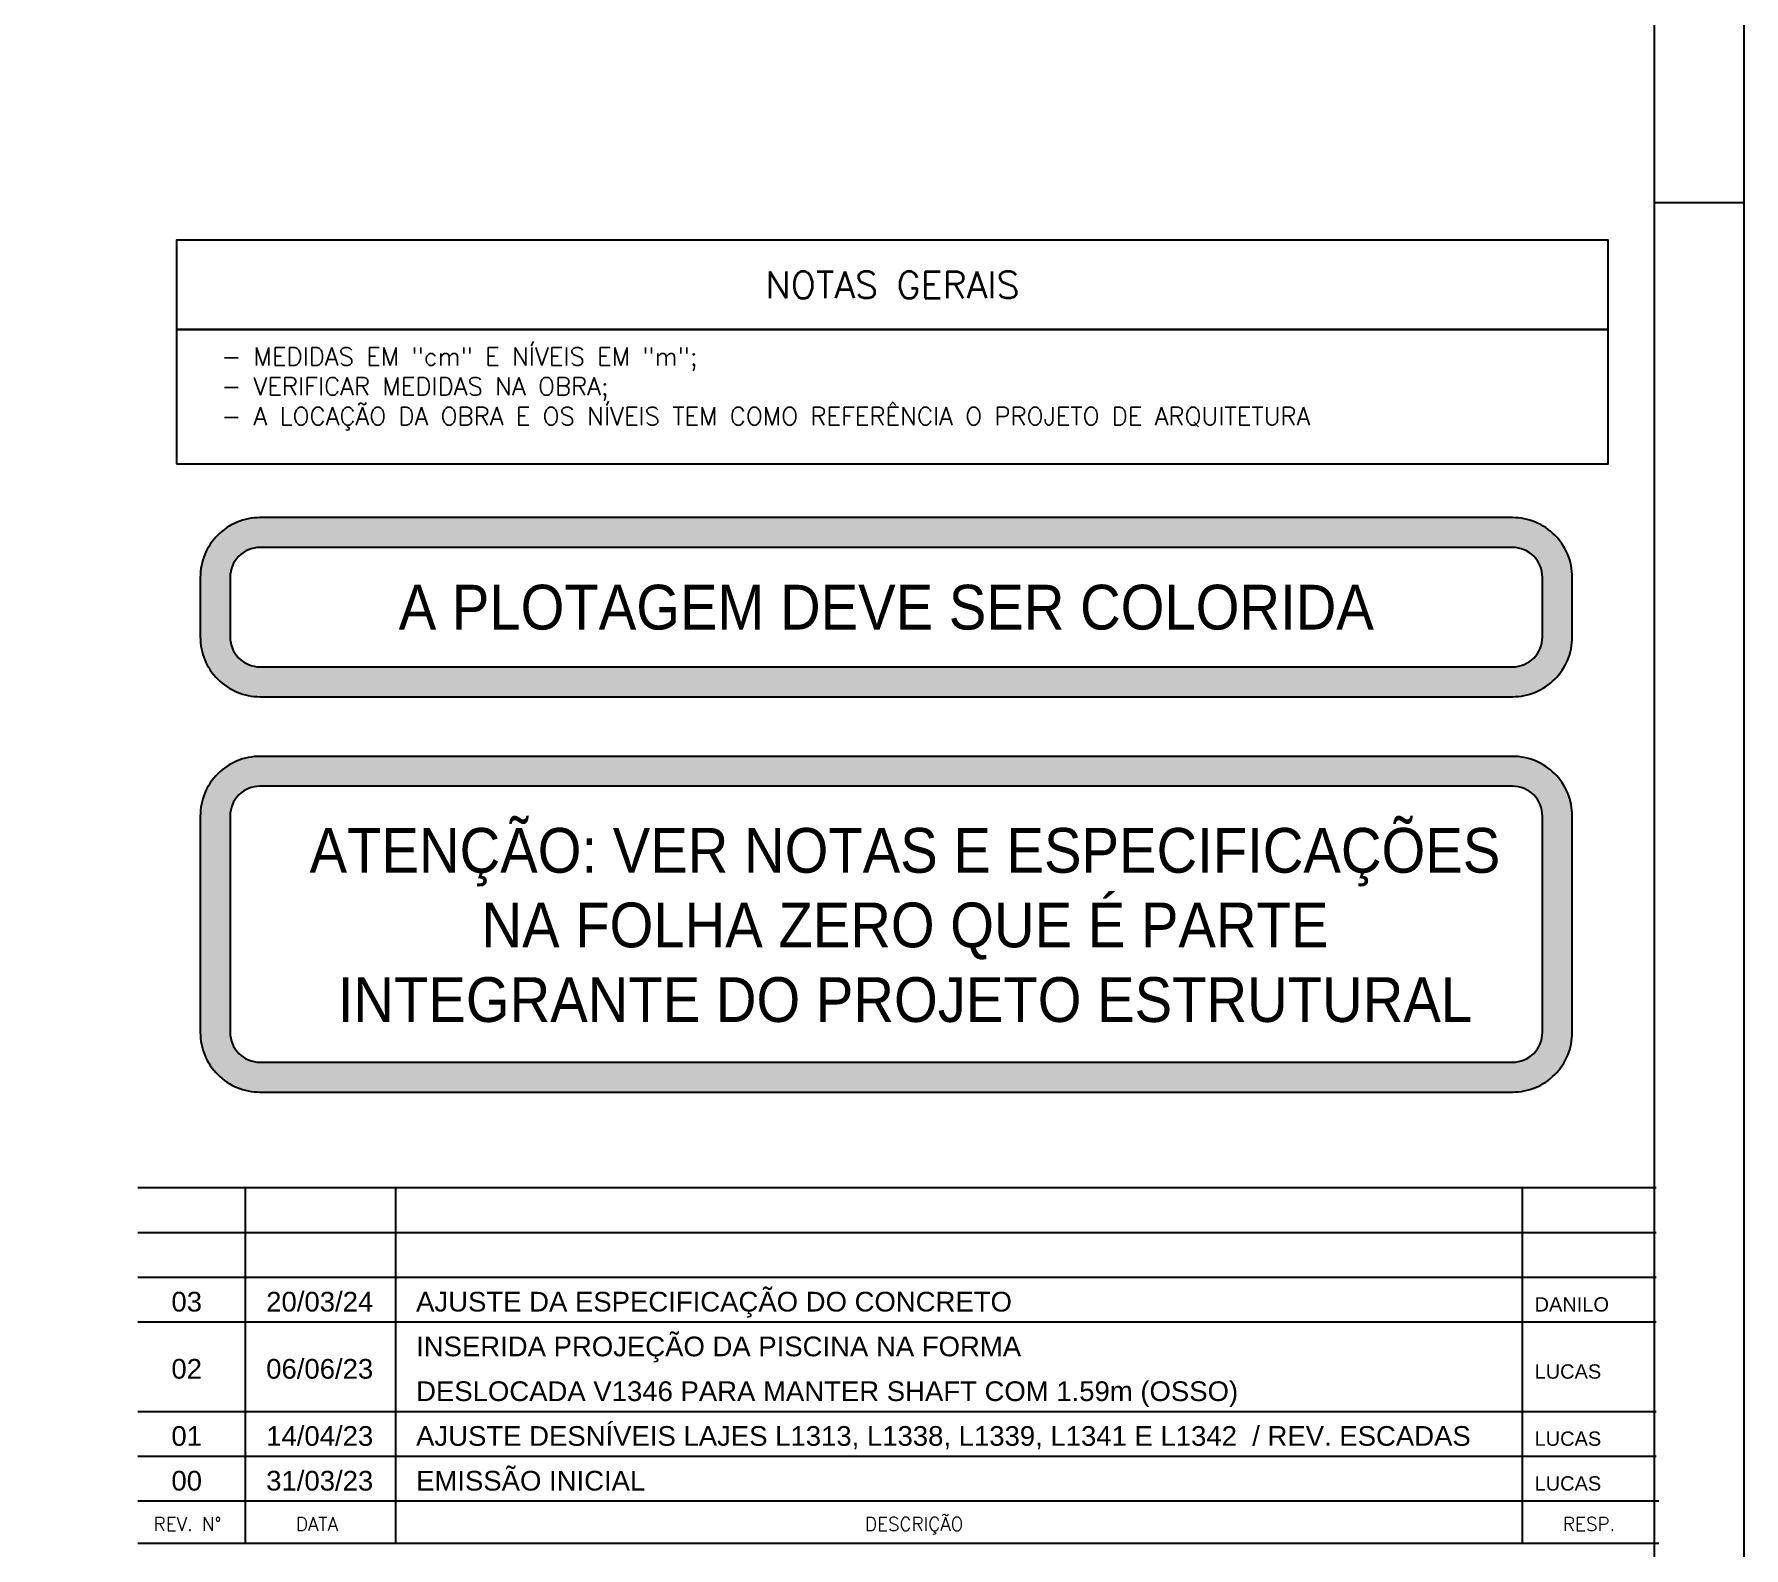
# Model space of a CAD drawing. Extents: x -5051 to 5519, y -2218 to 2282.
# Drawn here: x 4563 to 5519, y -1484 to -638 of the extents above; entities that cross this region are included whole.
import ezdxf
from ezdxf.enums import TextEntityAlignment as Align

# ---------------------------------------------------------------- set-up
doc = ezdxf.new("R2010")
doc.units = 0
doc.header["$LTSCALE"] = 50
doc.header["$MEASUREMENT"] = 0
for name, color, linetype in [('CARIMBO', 7, 'CONTINUOUS'), ('F-DET_LINHA', 1, 'CONTINUOUS'), ('F-DET_TEXTO', 3, 'CONTINUOUS'), ('F-HACHURA-DET', 1, 'CONTINUOUS'), ('F-MARGEM', 1, 'CONTINUOUS'), ('F-TEXTO', 6, 'CONTINUOUS'), ('F-TEXTO-CYAN', 4, 'CONTINUOUS')]:
    doc.layers.add(name, color=color, linetype=linetype)
doc.layers.add('TERRENO', color=3, linetype='CONTINUOUS', lineweight=30)
doc.styles.add('100-RL-R080', font='arial.ttf', dxfattribs={"width": 0.9, "height": 20})
doc.styles.add('8718-AE-BARR-FORM-R09$0$ROMANS', font='simplex.shx', dxfattribs={"oblique": 20})
doc.styles.add('AR-REF', font='arial.ttf')
doc.styles.add('CP-TEXTO', font='simplex.shx')
doc.styles.add('STYLE3', font='simplex.shx')

# ---------------------------------------------------------------- blocks, each defined once
blk = doc.blocks.new('A0-5L_900')
at = {"layer": 'F-MARGEM', "color": 2}
blk.add_line((210.4, 29.7), (211.4, 29.7), dxfattribs=at)
blk.add_lwpolyline([(0, 0), (0, 90), (211.4, 90), (211.4, 0)], close=True, dxfattribs=at)
at = {"layer": 'F-MARGEM', "color": 7}
blk.add_lwpolyline([(2.5, 89), (210.4, 89), (210.4, 1), (2.5, 1)], close=True, dxfattribs=at)

msp = doc.modelspace()

# ---------------------------------------------------------------- hatches: boundary and pattern name
at = {"layer": 'F-HACHURA-DET'}
h = msp.add_hatch(color=253, dxfattribs=at)
h.paths.add_polyline_path([(4656.052, -941.777), (4656.052, -975.11, 0.4142136), (4689.385, -1008.443), (5389.385, -1008.443, 0.4142136), (5422.718, -975.11), (5422.718, -941.777, 0.4142136), (5389.385, -908.443), (4689.385, -908.443, 0.4142136)])
h.paths.add_polyline_path([(4672.718, -941.777), (4672.718, -975.11, 0.4142136), (4689.385, -991.777), (5389.385, -991.777, 0.4142136), (5406.052, -975.11), (5406.052, -941.777, 0.4142136), (5389.385, -925.11), (4689.385, -925.11, 0.4142136)], flags=16)
h.paths.add_polyline_path([(4757.085, -929.23), (4757.085, -989.476), (5322.733, -989.476), (5322.733, -929.23)], flags=8)
h = msp.add_hatch(color=253, dxfattribs=at)
h.paths.add_polyline_path([(4656.052, -1195.941, 0.4142136), (4689.385, -1229.274), (5389.385, -1229.274, 0.4142136), (5422.718, -1195.941), (5422.718, -1075.11, 0.4142136), (5389.385, -1041.777), (4689.385, -1041.777, 0.4142136), (4656.052, -1075.11)])
h.paths.add_polyline_path([(4672.718, -1075.11, -0.4142136), (4689.385, -1058.443), (5389.385, -1058.443, -0.4142136), (5406.052, -1075.11), (5406.052, -1195.941, -0.4142136), (5389.385, -1212.607), (4689.385, -1212.607, -0.4142136), (4672.718, -1195.941)], flags=16)
h.paths.add_polyline_path([(4711.619, -1209.842), (5389.618, -1209.842), (5389.618, -1068.238), (4711.619, -1068.238)], flags=8)

# ---------------------------------------------------------------- linework, layer by layer
at = {"layer": 'CARIMBO', "color": 1}
for p, q in [((5469.676, -1282.833), (4621.176, -1282.833)), ((4681.129, -1282.833), (4681.129, -1481.333)), ((4765.061, -1282.833), (4765.061, -1481.333)), ((5394.741, -1282.833), (5394.741, -1481.333)), ((5469.676, -1307.833), (4621.176, -1307.833)), ((5469.676, -1332.833), (4621.176, -1332.833)), ((5469.676, -1357.833), (4621.176, -1357.833)), ((5469.676, -1407.833), (4621.176, -1407.833)), ((5469.676, -1432.833), (4621.176, -1432.833))]:
    msp.add_line(p, q, dxfattribs=at)
at = {"layer": 'CARIMBO', "color": 6}
for p, q in [((5471.176, -1457.833), (4621.176, -1457.833)), ((5471.176, -1481.333), (4621.176, -1481.333))]:
    msp.add_line(p, q, dxfattribs=at)
at = {"layer": 'F-DET_LINHA'}
for p, q in [((4642.824, -803.443), (5442.824, -803.443)), ((4642.824, -878.443), (5442.824, -878.443))]:
    msp.add_line(p, q, dxfattribs=at)
for points in [[(4642.824, -803.443), (5442.824, -803.443), (5442.824, -753.443), (4642.824, -753.443)], [(4642.824, -878.443), (5442.824, -878.443), (5442.824, -803.443), (4642.824, -803.443)]]:
    msp.add_lwpolyline(points, close=True, dxfattribs=at)
for points in [[(4689.385, -1008.443), (5389.385, -1008.443, 0.4142136), (5422.718, -975.11), (5422.718, -941.777, 0.4142136), (5389.385, -908.443), (4689.385, -908.443, 0.4142136), (4656.052, -941.777), (4656.052, -975.11, 0.4142136)], [(4689.385, -991.777), (5389.385, -991.777, 0.4142136), (5406.052, -975.11), (5406.052, -941.777, 0.4142136), (5389.385, -925.11), (4689.385, -925.11, 0.4142136), (4672.718, -941.777), (4672.718, -975.11, 0.4142136)], [(4689.385, -1229.274), (5389.385, -1229.274, 0.4142136), (5422.718, -1195.941), (5422.718, -1075.11, 0.4142136), (5389.385, -1041.777), (4689.385, -1041.777, 0.4142136), (4656.052, -1075.11), (4656.052, -1195.941, 0.4142136)], [(4689.385, -1212.607), (5389.385, -1212.607, 0.4142136), (5406.052, -1195.941), (5406.052, -1075.11, 0.4142136), (5389.385, -1058.443), (4689.385, -1058.443, 0.4142136), (4672.718, -1075.11), (4672.718, -1195.941, 0.4142136)]]:
    msp.add_lwpolyline(points, format="xyb", close=True, dxfattribs=at)

# ---------------------------------------------------------------- block references
at = {"layer": 'F-MARGEM', "linetype": 'Continuous', "xscale": 50, "yscale": 50, "zscale": 50}
msp.add_blockref('A0-5L_900', (-5051.426, -2217.527), dxfattribs=at)

# ---------------------------------------------------------------- texts
at = {"layer": 'CARIMBO', "color": 2, "style": 'STYLE3'}
for s, p in [('REV. N°', (4629.99, -1474.281)), ('DATA', (4709.507, -1474.281)), ('DESCRIÇÃO', (5027.48, -1474.281)), ('RESP.', (5417.502, -1474.281))]:
    msp.add_text(s, height=7.5, dxfattribs=at).set_placement(p)
at = {"layer": 'CARIMBO', "color": 3, "style": 'AR-REF'}
for tag, p, height in [('03', (4639.928, -1351.848), 11), ('20/03/24', (4692.887, -1351.848), 11), ('DANILO', (5401.639, -1351.848), 8), ('02', (4639.928, -1389.348), 11), ('06/06/23', (4692.887, -1389.348), 11), ('LUCAS', (5401.639, -1389.348), 8), ('01', (4639.928, -1426.848), 11), ('14/04/23', (4692.887, -1426.848), 11), ('LUCAS', (5401.639, -1426.848), 8), ('00', (4639.928, -1451.848), 11), ('31/03/23', (4692.887, -1451.848), 11), ('LUCAS', (5401.639, -1451.848), 8)]:
    msp.add_attdef(tag, p, '', height=height, dxfattribs=at)
at = {"layer": 'F-DET_TEXTO', "color": 4, "style": '8718-AE-BARR-FORM-R09$0$ROMANS'}
msp.add_text('NOTAS GERAIS', height=15, dxfattribs=at).set_placement((5042.824, -778.443), align=Align.MIDDLE_CENTER)
at = {"layer": 'F-TEXTO', "color": 3, "insert": (4667.824, -813.443), "char_height": 10, "width": 840.80067, "attachment_point": 1, "style": 'CP-TEXTO'}
msp.add_mtext('- MEDIDAS EM "cm" E NÍVEIS EM "m";\\P- VERIFICAR MEDIDAS NA OBRA;\\P- A LOCAÇÃO DA OBRA E OS NÍVEIS TEM COMO REFERÊNCIA O PROJETO DE ARQUITETURA', dxfattribs=at)
at = {"layer": 'F-TEXTO-CYAN', "style": '100-RL-R080', "width": 0.9}
msp.add_text('A PLOTAGEM DEVE SER COLORIDA', height=25, dxfattribs=at).set_placement((5039.385, -958.443), align=Align.MIDDLE_CENTER)
at = {"layer": 'F-TEXTO-CYAN', "insert": (5049.82, -1136.124), "char_height": 25, "attachment_point": 5, "style": '100-RL-R080'}
msp.add_mtext_dynamic_manual_height_columns('ATENÇÃO: VER NOTAS E ESPECIFICAÇÕES NA FOLHA ZERO QUE É PARTE INTEGRANTE DO PROJETO ESTRUTURAL', width=668.09553, gutter_width=12.5, heights=[0], dxfattribs=at)
at = {"layer": 'TERRENO', "linetype": 'ByBlock', "style": 'AR-REF'}
for s, p in [('AJUSTE DA ESPECIFICAÇÃO DO CONCRETO', (4776.652, -1351.844)), ('INSERIDA PROJEÇÃO DA PISCINA NA FORMA ', (4776.652, -1376.844)), ('DESLOCADA V1346 PARA MANTER SHAFT COM 1.59m (OSSO)', (4776.652, -1401.844)), ('AJUSTE DESNÍVEIS LAJES L1313, L1338, L1339, L1341 E L1342  / REV. ESCADAS', (4776.652, -1426.844)), ('EMISSÃO INICIAL', (4776.652, -1451.844))]:
    msp.add_text(s, height=11, dxfattribs=at).set_placement(p)

doc.saveas('drawing.dxf')
